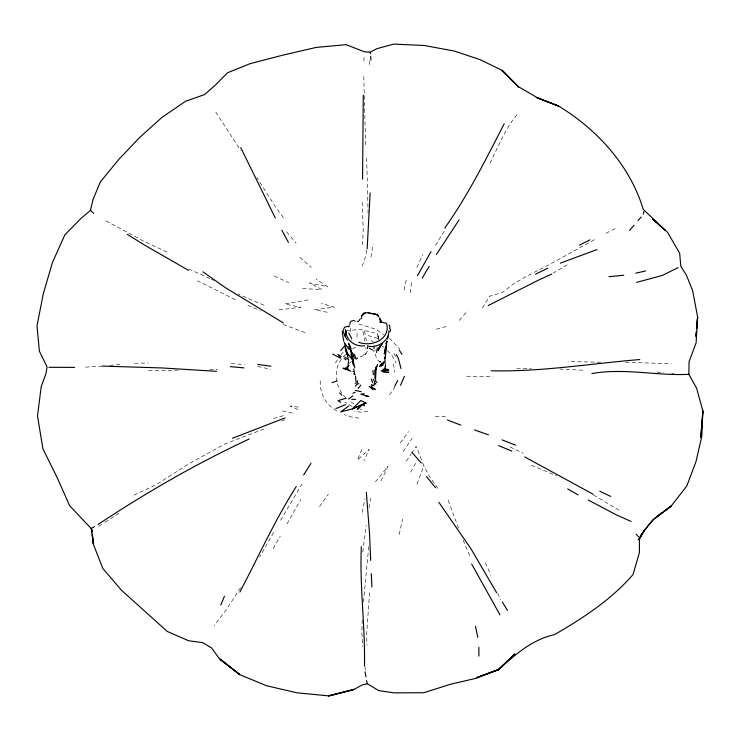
<?xml version="1.0" encoding="UTF-8"?>
<svg xmlns="http://www.w3.org/2000/svg" width="740" height="740" viewBox="0 0 740 740"><rect width="100%" height="100%" fill="white"/><g stroke="black" fill="none" stroke-linecap="round" stroke-linejoin="round"><path stroke-width="0.56" stroke-dasharray="3.7 2.78" d="M367.632 345.395L367.595 348.716L368.909 346.089M362.202 619.916L361.906 632.82L362.591 646.557M356.985 337.089L357.235 330.734M362.489 244.885L363.229 230.057L362.119 199.717M363.849 61.106L364.117 56.194M350.15 331.862L350.557 326.645M369.556 592.648L366.698 633.431L366.911 645.178M363.497 601.888L368.955 544.178M362.776 552.068L366.189 525.308M410.108 292.855L411.93 280.608M371.018 257.132L373.043 243.996M369.01 507.714L370.574 498.214M366.744 250.139L365.246 257.585L361.601 268.111M362.239 512.45L364.986 499.001M399.202 534.567L402.514 519.212M404.049 290.043L406.787 277.74M416.962 484.071L423.909 465.886L416.167 446.285L411.865 452.815M361.879 449.504L357.383 460.114L369.232 449.115L364.117 460.483M394.882 386.28L393.55 389.36L388.121 396.585M416.842 267.371L422.91 254.468M381.054 480.871L388.028 466.357L373.885 483.812M489.899 163.151C498.769 146.021 505.614 127.493 518.5 112.794M287.037 523.846L300.745 499.482M410.654 472.213L417.064 460.65M273.624 532.513L259.721 556.97M280.58 520.257L301.846 484.21M273.199 548.581L280.238 536.241M435.444 245.449L445.804 228.457M482.452 308.053L489.64 296.194L502.608 292.383L513.736 283.716L526.149 276.529L550.958 263.727L595.913 238.78M240.602 587.708L226.144 609.899L214.128 625.633M335.451 362.998L337.755 359.344M406.343 461.214L411.255 453.75M403.152 451.493L412.161 438.293M319.55 506.558L328.384 494.135M400.34 442.89L408.526 431.614M349.567 363.488L351.5 361.166M341.011 354.821L343.11 352.129M374.403 351.149L375.467 349.817M345.848 354.516C331.613 366.041 334.295 388.287 347.449 399.397M459.263 320.429L467.754 310.624M637.741 540.339L638.971 539.46M105.08 522.218L118.964 513.218M98.633 526.27L104.238 522.791M356.097 358.882L357.762 357.901L355.635 358.669M352.443 348.929L355.931 346.903M567.256 264.939L553.335 272.912M606.005 233.248L615.541 228.466M133.958 495.152L156.427 484.552L189.264 463.582L224.988 443.972L264.125 428.941M380.369 362.378C374.44 359.418 376.789 350.862 370.222 348.67L372.266 349.502L369.621 348.679L368.317 349.234L365.44 354.645L357.309 358.095M281.514 421.153L287.342 418.738M436.406 329.226L448.246 325.924M273.476 418.414L285.427 415.094M308.081 299.894L284.715 303.955L300.773 307.359L277.87 309.903M367.9 411.357L361.101 412.199L354.599 411.218M346.135 330.9L359.862 329.318L374.625 332.954M109.862 365.421L121.332 364.228M102.185 366.087L85.581 367.132M363.608 354.719L365.44 354.645L364.681 350.048M178.201 370.139L147.861 370.749M134.523 363.275L148.148 362.97M466.7 376.235L492.674 376.447M435.324 416.713L445.563 416.648M600.788 362.221L567.996 361.555M516.742 368.261L531.468 368.27M625.513 362.239L671.236 363.766M209.624 369.602L217.625 369.778M582.648 370.194L559.856 369.066M302.54 288.646L321.854 289.497L309.459 282.884L327.681 286.787L316.147 279.1M231.222 363.507L244.533 364.626M671.744 373.506L673.872 373.7M657.148 372.063L663.873 372.784M298.285 407.12L290.173 405.973L300.144 410.598M358.845 418.109L351.602 417.009L344.294 414.604M327.154 312.262L314.491 309.653L334.341 307.22L321.465 303.289M257.603 366.439L270.581 369.242M359.871 409.007L361.777 409.414M282.393 410.922L294.779 413.605M368.178 335.59L379.111 338.828M358.863 323.981L375.069 329.022L383.699 334.554M283.254 324.582L307.498 333.435M371.064 340.733L373.164 341.501M263.995 305.204L238.428 294.261M531.524 465.201L556.804 475.968M370.222 348.67L370.999 349.003M247.845 305.296L260.434 310.671M188.765 268.999L210.327 278.721M352.259 406.5L344.822 402.125M166.99 252.035L143.357 241.027L105.968 220.89M274.318 276.075L288.767 282.708M510.165 447.034L523.3 453.241M211.298 279.193L214.202 280.58M235.265 299.672L197.617 280.858M382.229 346.218L384.226 347.365M593.545 495.014L618.871 510.11M353.868 403.966L349.271 400.766M336.783 410.876C325.767 404.817 319.412 393.06 320.291 380.536M299.848 257.344L311.235 267.26M387.483 350.649L391.553 354.747L396.085 363.053M389.453 338.236L399.767 349.03M286.537 231.824L296.157 243.201M368.714 347.596L369.621 348.679M283.383 217.671L275.058 206.21L256.863 177.609M437.978 488.363L429.57 476.745L423.909 465.886M215.784 112.119L240.62 150.34M393.893 353.304L396.15 357.254M469.678 555.481L462.25 538.184M485.431 562.761L490.898 575.258M497.724 593.184L500.388 599.567M448.237 500.434L458.717 528.674M364.469 330.937L366.466 341.251M363.007 331.539L364.894 341.242M393.375 363.923L394.929 372.276M365.791 347.476L366.087 349.104M367.188 347.06L367.392 348.216M364.922 666.462L365.477 670.662M351.694 337.255L351.898 340.437M366.679 158.101L368.085 213.259M378.464 339.882L378.186 334.406L378.399 338.966M365.615 144.837L363.756 75.295M377.28 333.268L377.437 338.208M369.611 60.865L369.787 67.136M381.276 362.064L379.25 361.25L381.276 362.064"/><path stroke-width="1.11" d="M362.563 179.126L363.294 94.998M702.482 415.196L700.789 437.405L703 411.588L696.636 388.241L688.875 374.329L689.06 361.721L696.118 342.851L697.616 316.924L692.621 290.607L686.359 275.058L680.791 266.252L679.662 253.284L667.526 232.24L652.606 219.114L665.205 230.27L643.199 209.3C630.082 165.547 597.125 129.426 558.524 106.024L536.398 97.477L558.524 106.024L537.629 97.856L518.093 86.487L502.109 70.615L518.629 87.08L502.608 70.578L480.177 59.7L454.388 51.06L424.214 45.482L393.689 44.113L376.928 48.664L370.157 52.179L364.524 51.846L346.098 44.668L316.082 47.434L281.921 55.38L249.889 63.742L227.531 72.77L215.544 84.897L204.527 94.6L185.657 101.223L161.82 117.512L139.601 137.547L118.807 159.405L100.279 182.012L92.944 199.819L90.456 210.401L80.836 218.559L64.833 234.876L52.429 262.598L43.272 293.873L37 325.859L39.368 351.149L47.083 366.957L45.935 373.765L41.2 386.668L37.509 415.954L42.929 448.865L57.424 478.123L69.616 505.707L91.214 528.554L93.342 543.697L92.426 535.094M361.361 546.693C359.501 586.478 365.292 626.096 364.478 665.88M370.12 192.918L367.17 248.816M384.865 357.032L385.105 363.886M702.649 412.976L702.824 410.756L701.816 436.286L696.007 461.594L686.785 486.023L671.125 506.123L652.615 520.35L644.429 530.386L638.971 539.46L641.543 533.725M376.114 368.215L375.643 378.085M695.952 335.868L696.349 331.409M696.738 326.95L697.616 316.924L696.719 328.736M695.942 336.765L696.386 332.177M385.078 358.549L386.419 347.68M386.687 343.12L386.937 341.149M389.629 328.81L389.897 326.664L389.092 324.906M377.28 347.976L376.549 352.49M385.642 346.69L384.264 354.044L386.659 343.813M385.892 348.938L386.326 346.079M388.87 330.817C389.129 341.112 377.067 348.632 367.558 345.996M390.165 331.807L390.581 329.171M347.31 340.16L345.173 336.339L346.024 331.4L345.349 329.707M349.77 324.592L350.205 322.363L351.223 321.16L353.618 320.383L355.052 321.142M643.347 214.082L643.893 211.511M348.873 365.32L347.652 367.641L346.801 366.689M348.614 360.769L347.994 366.041M382.774 365.532L383.958 361.388M387.371 339.142L388.296 336.071M375.606 370.028L377.622 364.45M404.41 376.327L400.543 385.337M220.816 605.033L224.433 596.246M381.267 366.291L382.987 362.618L379.555 366.522L381.812 363.766M504.18 123.811C485.875 159.304 468.069 195.184 444.916 227.855M239.871 592.037C258.454 556.767 274.854 520.238 296.268 486.541M385.707 343.934L387.011 341.344M394.799 385.984L397.713 380.517M361.333 316.868L362.905 314.546L365.384 312.872M368.233 312.613L363.839 313.048L361.805 315.73L362.905 314.546M417.434 275.706L431.022 251.665M422.198 278.12L429.191 266.326M644.429 530.386L638.971 539.46L643.782 530.996L653.513 519.193L671.125 506.123L663.863 511.34M436.35 254.551L459.059 219.947M303.65 474.969L311.004 463.286M358.983 320.688L360.084 319.144M375.485 368.011L376.789 366.189M380.61 345.793L378.149 350.464L380.453 345.599L378.991 348.004L382.515 343.73M358.114 388.555L360.843 385.041M340.724 350.686L344.23 346.246M355.302 386.151L356.634 384.532L358.826 383.598M638.047 220.603L641.145 217.024M361.037 318.7L361.869 317.738M629.5 230.418L634.069 225.191M375.374 383.477L374.903 383.949L375.948 384.023M361.444 405.409L357.513 409.239L362.535 404.392L366.087 403.134L360.843 400.553L352.397 408.868L340.678 411.93L348.79 405.918M348.559 399.017L352.878 395.808M656.602 516.566L662.05 512.644M91.214 528.554L94.387 526.639M98.004 524.503C146.344 492.479 196.59 463.49 249.204 439.005M348.253 326.895L349.437 326.257M488.206 305.555L538.97 279.868L551.827 274.087M579.411 245.199L589.808 239.899M535.482 274.216L547.794 268.232M362.563 314.315L364.043 313.603M678.043 267.639L662.337 275.456L636.687 282.356M352.86 393.282L355.209 392.293M366.087 403.134L352.397 408.868L362.535 404.392L364.718 405.899M285.029 417.915L232.48 438.284M335.831 408.582L345.469 404.697M596.949 249.584L560.346 263.144M348.845 326.072L344.581 327.191L342.953 330.817L345.173 336.339M477.485 677.257L498.621 669.385L514.966 653.892L497.872 670.116L476.449 677.673M332.019 382.645L337.227 380.934M346.126 398.213L338.023 400.654L340.678 402.421M352.887 371.6L353.692 371.388M639.49 538.554L639.369 552.641L633.042 574.518C611.203 599.779 583.037 618.076 554.408 634.707C531.792 639.499 514.642 655.242 497.872 670.116L498.621 669.385L476.357 678.247L450.827 684.167L423.835 692.714L394.309 692.871L378.639 690.587L367.299 683.732L362.175 684.972L353.239 689.856L328.764 695.887L296.842 692.797L266.493 685.73L239.159 674.436L220.353 659.146L230.889 667.48M635.808 273.19L645.659 270.942M355.108 383.209L357.485 382.811L357.374 380.786M364.358 393.708L360.769 394.189L368.798 396.52L365.523 395.937M608.928 276.704L623.829 275.234M639.785 359.548C590.307 363.608 541.005 372.017 491.194 370.777M591.852 373.561C624.236 367.817 656.463 375.939 688.875 374.329M90.622 210.391L93.656 213.398M74.629 367.382L48.933 367.299M351.731 399.35L355.616 399.378M388.87 370.971L381.322 370.721L383.857 372.192L388.722 372.507M102.37 366.087L162.689 367.983L216.469 371.323M345.488 368.381L342.962 368.243L346.246 369.713M364.598 345.858C355.422 346.81 346.329 341.131 346.024 331.4M230.242 366.633L243.969 367.891M257.779 364.432L270.988 366.189M368.243 313.066L376.947 314.546L378.177 315.508L376.003 314.195L372.424 313.501M358.641 342.232C371.582 347.375 390.729 339.318 386.622 323.445L382.238 322.224M382.894 369.195L388.722 369.454L384.596 370.934L382.904 370.25M355.2 390.387L361.222 391.7M369.621 312.918L370.981 313.242M357.198 321.317L358.401 321.623M474.608 429.977L488.455 434.833M447.423 420.006L460.798 425.084M502.109 439.893L515.586 445.156M498.649 445.619L511.858 451.123M631.118 521.469L615.736 514.55L588.226 500.009M599.77 491.184L610.722 496.438M346.81 368.372L348.429 369.186M593.184 494.255L524.716 456.941M379.5 321.928L380.749 322.566M332.611 354.044L340.678 358.28L338.004 354.451L341.159 356.523M350.797 371.276L346.588 369.029L349.234 370.601L345.858 367.706M567.691 488.899L578.079 494.903M348.818 359.779L344.766 357.013M188.506 270.341L145.068 245.375L127.299 234.376M283.392 322.936L225.487 287.731L202.964 271.848M344.063 358.475L346.117 359.807M232.647 668.868L239.668 674.418L219.983 659.599L211.594 647.907L202.723 642.635L188.7 640.775L167.258 631.451L121.573 590.344L102.897 568.551L93.342 544.279L92.315 534.225M373.108 389.767L369.26 386.354L375.3 389.323L371.341 387.399L371.868 386.632L371.351 384.661L373.996 385.836L373.644 385.235L374.829 382.118L373.238 379.195M339.558 392.968L341.908 395.197M375.522 380.998L376.956 382.497M353.664 373.598L354.627 374.616M636.178 534.225L638.583 536.889M411.949 452.279L421.236 463.036M426.397 476.449L435.546 487.688M376.947 314.546L378.639 316.84M351.426 338.115L348.762 332.972M399.193 349.964L401.94 354.386M438.866 502.303L470.973 548.83L496.651 592.712M348.91 349.243L344.341 342.509L347.134 352.776L351.842 359.252L350.927 353.905M380.804 320.966L379.648 319.144L381.507 322.178L379.713 317.756M502.312 602.018L507.483 610.37M471.667 564.065L499.972 614.875M396.409 354.451L398.481 358.798L400.978 368.575M281.838 230.196L288.415 242.387M275.326 218.013L240.768 147.685M350.242 346.662L348.485 343.184L351.102 348.679M348.725 346.32L351.963 353.646L350.242 347.615M375.874 380.101L374.986 378.066L374.773 369.769M371.276 379.056L372.581 382.571M354.321 354.229L356.162 359.196M350.483 350.362L351.842 354.293M352.638 352.832L354.321 358.336M348.161 358.28L346.468 351.389M355.931 381.424L355.514 376.17M385.679 368.363L384.55 368.391L385.531 366.106L385.549 366.744L385.355 364.839M346.94 352.666L347.763 355.857L345.839 351.361L344.905 346.144M343.712 341.233L342.195 331.622M353.443 361.934L354.83 367.9M366.624 680.615L367.299 683.732M353.683 369.047L354.904 374.662M475.469 626.336L477.818 637.371M365.061 671.818L365.958 676.897M370.157 52.179L370.342 53.696M352.971 362.193L352.185 355.274L353.082 363.738M91.853 529.72L92.084 531.866M372.914 370.583L373.349 374.782M91.853 529.757L92.084 531.995M366.337 492.276L369.519 533.383L370.685 560.365M353.368 365.227L352.878 358.687L352.999 360.334M370.694 56.314L370.934 60.153M373.885 346.542L374.014 348.632M371.267 573.676L371.924 586.94M478.835 647.297L478.928 656.038M354.062 689.356L328.764 695.887L354.062 689.356"/></g></svg>
